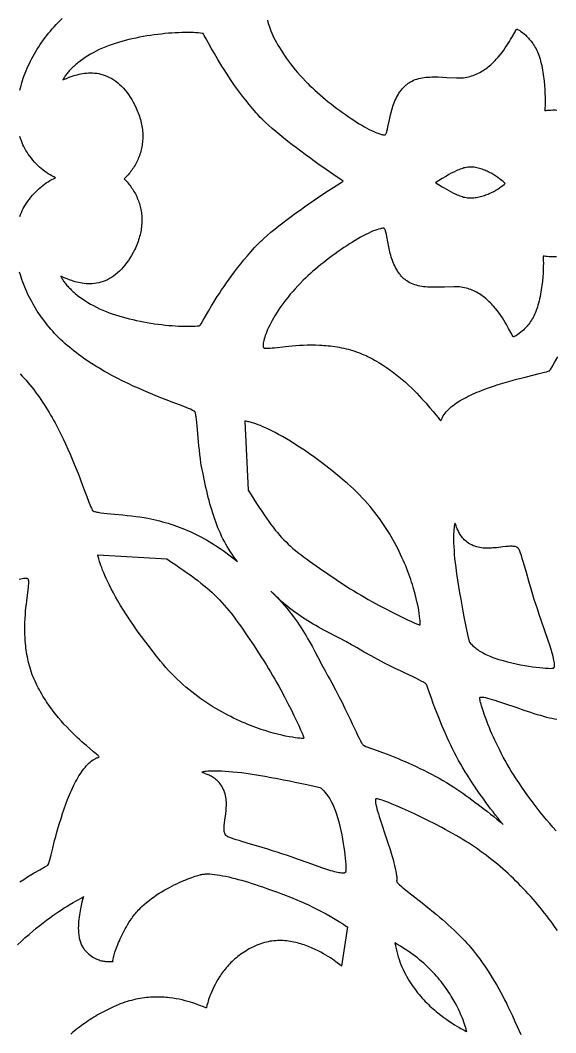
# Model space of a CAD drawing. Extents: x -332 to 348, y -263 to 352.
# Drawn here: x 19.9 to 59.8, y -19.5 to 56 of the extents above; entities that cross this region are included whole.
import ezdxf

# ---------------------------------------------------------------- set-up
doc = ezdxf.new("R2010")
doc.units = 0
doc.layers.add('LAYER_1', color=18, linetype='CONTINUOUS')

msp = doc.modelspace()

# ---------------------------------------------------------------- linework, layer by layer
at = {"layer": 'LAYER_1'}
for points in [[(19.886, 50.796), (19.932, 50.979), (19.981, 51.161), (20.034, 51.344), (20.092, 51.527), (20.153, 51.71), (20.218, 51.892), (20.288, 52.075), (20.361, 52.257), (20.438, 52.439), (20.519, 52.62), (20.604, 52.801), (20.692, 52.981), (20.784, 53.16), (20.88, 53.338), (20.98, 53.516), (21.083, 53.692), (21.189, 53.867), (21.3, 54.041), (21.413, 54.214), (21.531, 54.385), (21.651, 54.555), (21.776, 54.723), (21.903, 54.89), (22.034, 55.054), (22.168, 55.217), (22.305, 55.378), (22.446, 55.536), (22.59, 55.693), (22.737, 55.847), (22.887, 55.999), (23.04, 56.149)], [(38.338, 56.027), (38.366, 55.913), (38.4, 55.79), (38.441, 55.658), (38.489, 55.519), (38.544, 55.373), (38.606, 55.219), (38.675, 55.059), (38.751, 54.893), (38.834, 54.721), (38.924, 54.543), (39.022, 54.36), (39.126, 54.173), (39.238, 53.981), (39.358, 53.785), (39.485, 53.585), (39.619, 53.383), (39.762, 53.177), (39.911, 52.969), (40.069, 52.759), (40.234, 52.548), (40.407, 52.335), (40.588, 52.121), (40.776, 51.907), (40.973, 51.692), (41.178, 51.478), (41.344, 51.311), (41.517, 51.141), (41.697, 50.971), (41.883, 50.799), (42.075, 50.627), (42.271, 50.455), (42.472, 50.284), (42.676, 50.113), (42.883, 49.944), (43.092, 49.776), (43.303, 49.611), (43.516, 49.449), (43.729, 49.29), (43.942, 49.134), (44.154, 48.983), (44.365, 48.836), (44.574, 48.694), (44.78, 48.557), (44.983, 48.427), (45.183, 48.303), (45.378, 48.185), (45.568, 48.075), (45.753, 47.972), (45.932, 47.878), (46.103, 47.792), (46.268, 47.716), (46.424, 47.649), (46.572, 47.591), (46.71, 47.545), (46.838, 47.509), (46.899, 47.495), (46.957, 47.484), (47.012, 47.476), (47.064, 47.471), (47.079, 47.472), (47.094, 47.474), (47.108, 47.48), (47.121, 47.487), (47.134, 47.497), (47.147, 47.51), (47.171, 47.541), (47.194, 47.582), (47.215, 47.63), (47.235, 47.687), (47.255, 47.751), (47.292, 47.9), (47.33, 48.075), (47.411, 48.488), (47.459, 48.719), (47.514, 48.963), (47.579, 49.217), (47.615, 49.346), (47.654, 49.477), (47.697, 49.608), (47.743, 49.739), (47.793, 49.87), (47.846, 50.001), (47.904, 50.132), (47.966, 50.26), (48.033, 50.387), (48.105, 50.513), (48.149, 50.583), (48.193, 50.65), (48.237, 50.715), (48.283, 50.778), (48.329, 50.838), (48.377, 50.896), (48.425, 50.952), (48.474, 51.005), (48.523, 51.057), (48.574, 51.106), (48.625, 51.153), (48.677, 51.198), (48.73, 51.241), (48.784, 51.282), (48.838, 51.321), (48.893, 51.358), (49.006, 51.426), (49.122, 51.488), (49.241, 51.543), (49.363, 51.591), (49.488, 51.633), (49.616, 51.67), (49.747, 51.701), (49.882, 51.727), (50.019, 51.748), (50.159, 51.765), (50.302, 51.778), (50.448, 51.787), (50.597, 51.792), (50.749, 51.795), (50.904, 51.794), (51.061, 51.792), (51.385, 51.78), (51.72, 51.763), (52.424, 51.723), (52.559, 51.718), (52.691, 51.719), (52.822, 51.725), (52.95, 51.737), (53.076, 51.753), (53.2, 51.774), (53.322, 51.8), (53.441, 51.83), (53.559, 51.865), (53.674, 51.904), (53.788, 51.946), (53.899, 51.993), (54.008, 52.043), (54.115, 52.096), (54.22, 52.153), (54.323, 52.213), (54.424, 52.275), (54.523, 52.341), (54.62, 52.409), (54.714, 52.479), (54.807, 52.552), (54.898, 52.627), (54.986, 52.703), (55.073, 52.782), (55.157, 52.862), (55.239, 52.943), (55.32, 53.025), (55.398, 53.109), (55.549, 53.278), (55.692, 53.45), (55.827, 53.622), (55.954, 53.793), (56.073, 53.963), (56.184, 54.129), (56.287, 54.29), (56.383, 54.445), (56.47, 54.593), (56.55, 54.731), (56.795, 55.169), (56.837, 55.242), (56.872, 55.299), (56.899, 55.336), (56.91, 55.348), (56.919, 55.354), (56.929, 55.356), (56.945, 55.353), (56.967, 55.346), (56.993, 55.336), (57.06, 55.302), (57.144, 55.253), (57.241, 55.187), (57.351, 55.106), (57.47, 55.009), (57.596, 54.896), (57.661, 54.833), (57.727, 54.767), (57.793, 54.696), (57.859, 54.622), (57.926, 54.543), (57.992, 54.461), (58.057, 54.375), (58.121, 54.285), (58.184, 54.191), (58.246, 54.093), (58.305, 53.991), (58.363, 53.885), (58.418, 53.775), (58.47, 53.662), (58.519, 53.544), (58.564, 53.423), (58.615, 53.271), (58.662, 53.117), (58.706, 52.959), (58.747, 52.798), (58.784, 52.635), (58.818, 52.47), (58.85, 52.304), (58.878, 52.138), (58.904, 51.971), (58.927, 51.805), (58.947, 51.64), (58.965, 51.476), (58.994, 51.155), (59.016, 50.847), (59.03, 50.555), (59.037, 50.283), (59.04, 50.037), (59.037, 49.819), (59.032, 49.635), (59.024, 49.489), (59.014, 49.384), (59.009, 49.349), (59.004, 49.326), (59.003, 49.313), (59.01, 49.305), (59.025, 49.299), (59.046, 49.297), (59.111, 49.298), (59.202, 49.306), (59.319, 49.316), (59.46, 49.326), (59.623, 49.332), (59.713, 49.332), (59.808, 49.33), (59.909, 49.326)], [(19.886, 41.381), (19.944, 41.533), (20.006, 41.682), (20.074, 41.829), (20.146, 41.973), (20.223, 42.115), (20.306, 42.253), (20.393, 42.388), (20.485, 42.521), (20.601, 42.676), (20.72, 42.825), (20.84, 42.967), (20.962, 43.104), (21.087, 43.235), (21.213, 43.359), (21.341, 43.478), (21.47, 43.59), (21.601, 43.696), (21.734, 43.796), (21.867, 43.89), (22.002, 43.978), (22.138, 44.06), (22.275, 44.135), (22.412, 44.205), (22.551, 44.268), (22.414, 44.334), (22.278, 44.406), (22.143, 44.484), (22.009, 44.567), (21.876, 44.656), (21.744, 44.751), (21.614, 44.852), (21.486, 44.959), (21.358, 45.072), (21.233, 45.191), (21.11, 45.316), (20.988, 45.448), (20.869, 45.586), (20.751, 45.73), (20.637, 45.881), (20.524, 46.038), (20.435, 46.173), (20.35, 46.31), (20.271, 46.45), (20.197, 46.593), (20.128, 46.739), (20.064, 46.887), (20.005, 47.038), (19.951, 47.191), (19.901, 47.347)], [(59.894, 38.378), (59.789, 38.373), (59.689, 38.37), (59.594, 38.371), (59.504, 38.373), (59.34, 38.383), (59.2, 38.395), (59.083, 38.408), (58.992, 38.418), (58.927, 38.421), (58.906, 38.419), (58.891, 38.413), (58.884, 38.405), (58.884, 38.393), (58.888, 38.369), (58.893, 38.334), (58.9, 38.229), (58.905, 38.083), (58.907, 37.898), (58.904, 37.681), (58.896, 37.435), (58.883, 37.164), (58.863, 36.872), (58.835, 36.564), (58.798, 36.244), (58.777, 36.081), (58.753, 35.916), (58.726, 35.75), (58.697, 35.584), (58.665, 35.418), (58.63, 35.253), (58.592, 35.089), (58.551, 34.927), (58.507, 34.767), (58.46, 34.61), (58.409, 34.456), (58.355, 34.307), (58.307, 34.186), (58.255, 34.07), (58.201, 33.957), (58.144, 33.848), (58.084, 33.744), (58.022, 33.643), (57.959, 33.547), (57.894, 33.454), (57.827, 33.365), (57.76, 33.281), (57.692, 33.2), (57.624, 33.123), (57.556, 33.05), (57.488, 32.981), (57.421, 32.916), (57.355, 32.855), (57.227, 32.745), (57.105, 32.65), (56.994, 32.571), (56.895, 32.508), (56.81, 32.46), (56.743, 32.428), (56.716, 32.418), (56.694, 32.412), (56.678, 32.41), (56.668, 32.411), (56.659, 32.418), (56.648, 32.43), (56.622, 32.468), (56.588, 32.525), (56.548, 32.599), (56.313, 33.042), (56.236, 33.182), (56.151, 33.332), (56.059, 33.489), (55.96, 33.652), (55.852, 33.821), (55.737, 33.993), (55.614, 34.167), (55.483, 34.342), (55.344, 34.516), (55.197, 34.689), (55.12, 34.774), (55.042, 34.858), (54.961, 34.941), (54.878, 35.023), (54.794, 35.103), (54.707, 35.182), (54.618, 35.259), (54.527, 35.333), (54.434, 35.406), (54.338, 35.476), (54.241, 35.544), (54.142, 35.609), (54.04, 35.671), (53.936, 35.73), (53.83, 35.785), (53.722, 35.838), (53.612, 35.887), (53.5, 35.932), (53.385, 35.973), (53.268, 36.01), (53.149, 36.043), (53.028, 36.072), (52.905, 36.095), (52.779, 36.115), (52.651, 36.129), (52.521, 36.138), (52.388, 36.142), (52.254, 36.14), (51.549, 36.115), (51.214, 36.106), (50.89, 36.102), (50.732, 36.102), (50.577, 36.105), (50.425, 36.111), (50.277, 36.12), (50.131, 36.132), (49.988, 36.148), (49.848, 36.168), (49.712, 36.192), (49.578, 36.221), (49.448, 36.255), (49.32, 36.294), (49.196, 36.339), (49.075, 36.39), (48.958, 36.447), (48.843, 36.511), (48.732, 36.583), (48.678, 36.621), (48.624, 36.661), (48.571, 36.703), (48.519, 36.747), (48.468, 36.793), (48.418, 36.841), (48.369, 36.892), (48.32, 36.944), (48.273, 36.999), (48.226, 37.055), (48.18, 37.114), (48.135, 37.176), (48.09, 37.239), (48.047, 37.305), (48.004, 37.374), (47.963, 37.445), (47.893, 37.571), (47.829, 37.7), (47.77, 37.83), (47.715, 37.961), (47.664, 38.093), (47.617, 38.226), (47.574, 38.358), (47.534, 38.49), (47.498, 38.621), (47.465, 38.752), (47.406, 39.006), (47.356, 39.252), (47.313, 39.484), (47.24, 39.898), (47.207, 40.074), (47.172, 40.224), (47.154, 40.289), (47.135, 40.346), (47.115, 40.395), (47.093, 40.436), (47.07, 40.468), (47.057, 40.481), (47.044, 40.491), (47.031, 40.499), (47.017, 40.505), (47.002, 40.508), (46.987, 40.508), (46.935, 40.504), (46.88, 40.498), (46.822, 40.488), (46.761, 40.476), (46.632, 40.443), (46.492, 40.399), (46.344, 40.345), (46.186, 40.281), (46.02, 40.208), (45.847, 40.126), (45.666, 40.036), (45.479, 39.937), (45.287, 39.831), (45.089, 39.718), (44.887, 39.598), (44.681, 39.472), (44.471, 39.34), (44.259, 39.203), (44.045, 39.06), (43.83, 38.914), (43.614, 38.763), (43.397, 38.608), (43.181, 38.451), (42.967, 38.29), (42.754, 38.128), (42.543, 37.963), (42.335, 37.797), (42.131, 37.63), (41.931, 37.462), (41.735, 37.295), (41.546, 37.127), (41.362, 36.961), (41.185, 36.795), (41.015, 36.631), (40.806, 36.422), (40.604, 36.212), (40.411, 36.001), (40.226, 35.792), (40.048, 35.583), (39.878, 35.375), (39.716, 35.168), (39.562, 34.963), (39.416, 34.761), (39.277, 34.561), (39.145, 34.365), (39.022, 34.171), (38.905, 33.982), (38.797, 33.797), (38.695, 33.616), (38.601, 33.44), (38.514, 33.27), (38.435, 33.105), (38.362, 32.947), (38.297, 32.795), (38.239, 32.649), (38.188, 32.512), (38.144, 32.381), (38.107, 32.259), (38.077, 32.145), (38.053, 32.04), (38.037, 31.944), (38.027, 31.858), (38.024, 31.782), (38.028, 31.716), (38.032, 31.687), (38.038, 31.661), (38.046, 31.637), (38.055, 31.616), (38.067, 31.601), (38.085, 31.587), (38.108, 31.576), (38.136, 31.567), (38.171, 31.561), (38.21, 31.556), (38.304, 31.553), (38.418, 31.556), (38.55, 31.564), (38.701, 31.578), (38.869, 31.596), (39.697, 31.69), (39.938, 31.715), (40.192, 31.738), (40.457, 31.76), (40.732, 31.778), (41.017, 31.792), (41.31, 31.801), (41.611, 31.805), (41.92, 31.802), (42.234, 31.792), (42.393, 31.783), (42.554, 31.773), (42.715, 31.76), (42.878, 31.745), (43.042, 31.727), (43.206, 31.706), (43.371, 31.683), (43.536, 31.657), (43.702, 31.628), (43.869, 31.595), (44.035, 31.56), (44.202, 31.521), (44.369, 31.479), (44.536, 31.433), (44.702, 31.384), (44.868, 31.331), (45.034, 31.274), (45.2, 31.213), (45.364, 31.148), (45.528, 31.078), (45.692, 31.005), (45.854, 30.926), (46.015, 30.845), (46.173, 30.761), (46.329, 30.676), (46.483, 30.588), (46.635, 30.498), (46.784, 30.407), (46.931, 30.314), (47.076, 30.22), (47.218, 30.125), (47.358, 30.028), (47.496, 29.93), (47.631, 29.831), (47.764, 29.731), (47.895, 29.63), (48.149, 29.427), (48.394, 29.222), (48.629, 29.017), (48.855, 28.811), (49.071, 28.607), (49.278, 28.405), (49.474, 28.205), (49.661, 28.01), (49.838, 27.819), (50.005, 27.635), (50.163, 27.456), (50.31, 27.286), (50.447, 27.124), (50.691, 26.829), (50.895, 26.58), (51.057, 26.384), (51.123, 26.308), (51.178, 26.247), (51.223, 26.204), (51.242, 26.189), (51.257, 26.179), (51.271, 26.173), (51.281, 26.173), (51.289, 26.177), (51.294, 26.186), (51.314, 26.241), (51.335, 26.296), (51.359, 26.351), (51.385, 26.405), (51.414, 26.458), (51.444, 26.511), (51.511, 26.616), (51.586, 26.719), (51.669, 26.82), (51.759, 26.919), (51.856, 27.017), (51.96, 27.113), (52.07, 27.207), (52.187, 27.299), (52.309, 27.389), (52.437, 27.478), (52.571, 27.565), (52.709, 27.651), (52.852, 27.734), (53, 27.816), (53.151, 27.896), (53.307, 27.975), (53.466, 28.052), (53.628, 28.127), (53.793, 28.2), (53.961, 28.272), (54.13, 28.342), (54.302, 28.411), (54.476, 28.478), (54.827, 28.607), (55.182, 28.729), (55.537, 28.845), (55.891, 28.955), (56.24, 29.059), (56.584, 29.156), (56.918, 29.247), (57.242, 29.332), (57.552, 29.412), (58.122, 29.552), (58.608, 29.67), (58.993, 29.764), (59.141, 29.803), (59.256, 29.837), (59.337, 29.865), (59.363, 29.877), (59.38, 29.888), (59.399, 29.914), (59.435, 29.972), (59.554, 30.178), (59.736, 30.494), (59.982, 30.908)], [(19.921, 29.642), (20.07, 29.487), (20.216, 29.329), (20.359, 29.169), (20.5, 29.005), (20.644, 28.831), (20.785, 28.655), (20.924, 28.475), (21.061, 28.294), (21.195, 28.11), (21.326, 27.924), (21.456, 27.736), (21.583, 27.547), (21.707, 27.356), (21.829, 27.163), (21.949, 26.969), (22.067, 26.775), (22.182, 26.579), (22.295, 26.383), (22.406, 26.186), (22.514, 25.988), (22.724, 25.593), (22.925, 25.199), (23.117, 24.806), (23.301, 24.417), (23.476, 24.032), (23.643, 23.653), (23.802, 23.282), (23.952, 22.92), (24.095, 22.567), (24.229, 22.226), (24.356, 21.898), (24.475, 21.584), (24.691, 21.005), (24.877, 20.499), (25.035, 20.077), (25.104, 19.901), (25.166, 19.75), (25.222, 19.625), (25.271, 19.529), (25.293, 19.491), (25.314, 19.461), (25.333, 19.439), (25.351, 19.425), (25.387, 19.406), (25.435, 19.388), (25.493, 19.37), (25.561, 19.354), (25.638, 19.338), (25.724, 19.322), (25.92, 19.293), (26.146, 19.265), (26.396, 19.238), (26.959, 19.183), (27.575, 19.125), (27.894, 19.092), (28.214, 19.057), (28.532, 19.018), (28.845, 18.975), (29.147, 18.928), (29.293, 18.902), (29.435, 18.875), (29.657, 18.829), (29.876, 18.781), (30.093, 18.73), (30.308, 18.677), (30.521, 18.621), (30.733, 18.563), (30.942, 18.501), (31.151, 18.436), (31.357, 18.368), (31.563, 18.297), (31.768, 18.222), (31.972, 18.144), (32.175, 18.062), (32.378, 17.977), (32.581, 17.887), (32.783, 17.793), (32.985, 17.696), (33.187, 17.594), (33.39, 17.487), (33.593, 17.377), (33.796, 17.261), (34, 17.141), (34.205, 17.016), (34.412, 16.886), (34.619, 16.751), (34.828, 16.611), (35.038, 16.466), (35.25, 16.315), (35.463, 16.158), (35.679, 15.996), (35.897, 15.828), (36.117, 15.655), (35.977, 15.833), (35.843, 16.013), (35.713, 16.196), (35.589, 16.382), (35.469, 16.57), (35.353, 16.761), (35.242, 16.955), (35.135, 17.151), (35.032, 17.35), (34.933, 17.552), (34.838, 17.757), (34.747, 17.964), (34.659, 18.174), (34.574, 18.387), (34.492, 18.603), (34.414, 18.822), (34.338, 19.044), (34.265, 19.268), (34.195, 19.496), (34.127, 19.726), (34.061, 19.959), (33.997, 20.196), (33.935, 20.435), (33.875, 20.677), (33.817, 20.923), (33.76, 21.171), (33.651, 21.677), (33.545, 22.196), (33.443, 22.727), (33.417, 22.869), (33.393, 23.016), (33.349, 23.318), (33.309, 23.631), (33.274, 23.95), (33.242, 24.27), (33.213, 24.589), (33.161, 25.206), (33.113, 25.769), (33.088, 26.02), (33.063, 26.246), (33.035, 26.443), (33.021, 26.529), (33.006, 26.606), (32.99, 26.674), (32.973, 26.732), (32.956, 26.78), (32.937, 26.817), (32.923, 26.835), (32.901, 26.854), (32.871, 26.875), (32.834, 26.898), (32.738, 26.948), (32.614, 27.005), (32.464, 27.069), (32.289, 27.139), (31.868, 27.302), (31.364, 27.494), (30.787, 27.716), (30.474, 27.839), (30.148, 27.969), (29.808, 28.107), (29.458, 28.253), (29.097, 28.408), (28.727, 28.57), (28.35, 28.741), (27.968, 28.921), (27.58, 29.109), (27.19, 29.305), (26.798, 29.511), (26.405, 29.725), (26.209, 29.836), (26.013, 29.949), (25.818, 30.064), (25.623, 30.181), (25.43, 30.301), (25.238, 30.423), (25.046, 30.547), (24.857, 30.674), (24.669, 30.803), (24.482, 30.934), (24.298, 31.068), (24.115, 31.204), (23.935, 31.342), (23.758, 31.483), (23.583, 31.627), (23.411, 31.773), (23.248, 31.915), (23.089, 32.06), (22.933, 32.208), (22.78, 32.358), (22.63, 32.511), (22.483, 32.666), (22.34, 32.824), (22.199, 32.983), (22.062, 33.145), (21.928, 33.309), (21.798, 33.474), (21.67, 33.642), (21.547, 33.811), (21.426, 33.982), (21.309, 34.154), (21.196, 34.328), (21.086, 34.503), (20.979, 34.68), (20.876, 34.857), (20.777, 35.036), (20.681, 35.215), (20.589, 35.396), (20.501, 35.577), (20.416, 35.759), (20.336, 35.942), (20.259, 36.125), (20.186, 36.308), (20.116, 36.492), (20.051, 36.676), (19.99, 36.86), (19.932, 37.044), (19.879, 37.228)], [(19.881, -8.243), (20.179, -8.052), (20.46, -7.877), (20.722, -7.718), (20.964, -7.574), (21.38, -7.333), (21.698, -7.154), (21.906, -7.037), (21.964, -7.002), (21.991, -6.983), (22.002, -6.966), (22.014, -6.94), (22.043, -6.86), (22.078, -6.745), (22.118, -6.598), (22.217, -6.214), (22.34, -5.728), (22.487, -5.16), (22.569, -4.851), (22.658, -4.529), (22.753, -4.195), (22.854, -3.853), (22.962, -3.504), (23.075, -3.152), (23.195, -2.798), (23.322, -2.445), (23.454, -2.095), (23.523, -1.922), (23.594, -1.751), (23.666, -1.582), (23.739, -1.415), (23.815, -1.25), (23.892, -1.089), (23.97, -0.931), (24.05, -0.777), (24.132, -0.626), (24.216, -0.479), (24.301, -0.337), (24.388, -0.2), (24.476, -0.067), (24.566, 0.06), (24.658, 0.182), (24.752, 0.297), (24.847, 0.407), (24.944, 0.509), (25.043, 0.605), (25.143, 0.694), (25.245, 0.776), (25.349, 0.85), (25.454, 0.916), (25.508, 0.945), (25.561, 0.973), (25.616, 0.999), (25.67, 1.022), (25.725, 1.043), (25.781, 1.062), (25.79, 1.067), (25.794, 1.075), (25.794, 1.085), (25.788, 1.099), (25.778, 1.114), (25.763, 1.133), (25.721, 1.178), (25.661, 1.234), (25.586, 1.301), (25.391, 1.465), (25.144, 1.672), (24.852, 1.919), (24.692, 2.058), (24.523, 2.207), (24.346, 2.367), (24.163, 2.536), (23.975, 2.715), (23.781, 2.904), (23.584, 3.103), (23.384, 3.311), (23.182, 3.53), (22.979, 3.758), (22.776, 3.995), (22.574, 4.242), (22.374, 4.498), (22.275, 4.63), (22.176, 4.764), (22.079, 4.901), (21.982, 5.04), (21.887, 5.181), (21.793, 5.324), (21.7, 5.47), (21.609, 5.618), (21.52, 5.768), (21.432, 5.92), (21.346, 6.075), (21.262, 6.232), (21.18, 6.392), (21.1, 6.553), (21.024, 6.716), (20.952, 6.881), (20.885, 7.045), (20.821, 7.211), (20.762, 7.377), (20.707, 7.543), (20.655, 7.71), (20.608, 7.877), (20.564, 8.044), (20.524, 8.212), (20.487, 8.379), (20.453, 8.546), (20.423, 8.712), (20.395, 8.879), (20.371, 9.045), (20.35, 9.21), (20.331, 9.374), (20.315, 9.538), (20.301, 9.701), (20.29, 9.862), (20.281, 10.023), (20.275, 10.182), (20.268, 10.497), (20.268, 10.805), (20.275, 11.106), (20.288, 11.4), (20.305, 11.684), (20.326, 11.959), (20.351, 12.224), (20.377, 12.477), (20.404, 12.718), (20.507, 13.545), (20.527, 13.713), (20.542, 13.863), (20.553, 13.996), (20.557, 14.11), (20.554, 14.204), (20.55, 14.243), (20.544, 14.277), (20.535, 14.306), (20.524, 14.329), (20.511, 14.347), (20.496, 14.359), (20.475, 14.369), (20.452, 14.377), (20.425, 14.383), (20.397, 14.388), (20.331, 14.392), (20.254, 14.39), (20.168, 14.381), (20.072, 14.366), (19.967, 14.344), (19.853, 14.315)], [(59.865, -4.425), (59.624, -4.16), (59.385, -3.889), (59.149, -3.613), (58.914, -3.332), (58.681, -3.045), (58.45, -2.752), (58.219, -2.453), (57.99, -2.146), (57.76, -1.832), (57.532, -1.51), (57.302, -1.18), (57.073, -0.842), (56.843, -0.494), (56.678, -0.238), (56.518, 0.02), (56.362, 0.28), (56.211, 0.539), (56.065, 0.799), (55.924, 1.058), (55.788, 1.315), (55.657, 1.571), (55.532, 1.824), (55.411, 2.074), (55.295, 2.32), (55.185, 2.561), (55.08, 2.798), (54.981, 3.028), (54.887, 3.253), (54.799, 3.47), (54.716, 3.68), (54.639, 3.882), (54.567, 4.076), (54.501, 4.259), (54.442, 4.433), (54.388, 4.596), (54.339, 4.748), (54.297, 4.889), (54.261, 5.016), (54.232, 5.131), (54.208, 5.232), (54.19, 5.319), (54.179, 5.391), (54.175, 5.447), (54.176, 5.487), (54.179, 5.501), (54.184, 5.51), (54.199, 5.523), (54.22, 5.533), (54.248, 5.539), (54.281, 5.542), (54.321, 5.542), (54.366, 5.539), (54.417, 5.533), (54.473, 5.524), (54.601, 5.499), (54.748, 5.463), (54.912, 5.418), (55.093, 5.366), (55.287, 5.305), (55.495, 5.239), (55.944, 5.09), (56.932, 4.752), (57.446, 4.577), (57.958, 4.408), (58.208, 4.328), (58.454, 4.251), (58.693, 4.18), (58.924, 4.114), (59.145, 4.054), (59.355, 4.002), (59.551, 3.958), (59.734, 3.924), (59.901, 3.899)], [(59.953, -11.861), (59.799, -11.642), (59.642, -11.424), (59.484, -11.208), (59.323, -10.993), (59.161, -10.78), (58.996, -10.569), (58.83, -10.359), (58.661, -10.152), (58.491, -9.946), (58.318, -9.742), (58.143, -9.54), (57.966, -9.339), (57.787, -9.141), (57.607, -8.945), (57.424, -8.751), (57.239, -8.558), (57.051, -8.368), (56.862, -8.18), (56.671, -7.994), (56.478, -7.811), (56.282, -7.629), (56.085, -7.45), (55.885, -7.273), (55.683, -7.098), (55.479, -6.926), (55.273, -6.756), (55.065, -6.589), (54.855, -6.424), (54.642, -6.261), (54.428, -6.101), (54.211, -5.943), (53.992, -5.788), (53.771, -5.636), (53.548, -5.486), (53.322, -5.339), (53.095, -5.195), (52.865, -5.053), (52.633, -4.914), (52.399, -4.778), (52.133, -4.628), (51.868, -4.48), (51.602, -4.334), (51.337, -4.192), (50.811, -3.916), (50.295, -3.653), (49.792, -3.406), (49.308, -3.174), (48.846, -2.96), (48.411, -2.765), (48.007, -2.59), (47.639, -2.437), (47.311, -2.307), (47.027, -2.202), (46.903, -2.159), (46.792, -2.123), (46.694, -2.093), (46.61, -2.071), (46.541, -2.056), (46.486, -2.048), (46.447, -2.047), (46.433, -2.05), (46.424, -2.055), (46.41, -2.069), (46.4, -2.091), (46.394, -2.118), (46.39, -2.152), (46.39, -2.191), (46.393, -2.236), (46.398, -2.287), (46.406, -2.344), (46.431, -2.471), (46.465, -2.619), (46.507, -2.783), (46.558, -2.964), (46.616, -3.16), (46.681, -3.369), (46.825, -3.819), (47.152, -4.81), (47.321, -5.326), (47.484, -5.839), (47.562, -6.091), (47.636, -6.338), (47.705, -6.578), (47.768, -6.809), (47.826, -7.031), (47.875, -7.241), (47.917, -7.438), (47.95, -7.621), (47.972, -7.788), (47.98, -7.865), (47.985, -7.937), (47.986, -8.005), (47.985, -8.068), (47.981, -8.125), (47.973, -8.177), (47.973, -8.193), (47.978, -8.212), (47.988, -8.233), (48.002, -8.257), (48.021, -8.284), (48.045, -8.313), (48.106, -8.378), (48.183, -8.453), (48.276, -8.538), (48.384, -8.631), (48.506, -8.733), (48.788, -8.961), (49.115, -9.22), (49.873, -9.816), (50.291, -10.147), (50.724, -10.498), (50.943, -10.679), (51.164, -10.864), (51.385, -11.052), (51.606, -11.243), (51.825, -11.437), (52.041, -11.633), (52.253, -11.831), (52.462, -12.03), (52.664, -12.23), (52.861, -12.431), (53.05, -12.633), (53.232, -12.835), (53.352, -12.973), (53.47, -13.113), (53.701, -13.394), (53.924, -13.677), (54.139, -13.963), (54.346, -14.249), (54.546, -14.536), (54.738, -14.823), (54.923, -15.109), (55.101, -15.393), (55.272, -15.675), (55.435, -15.955), (55.592, -16.23), (55.741, -16.502), (55.884, -16.769), (56.02, -17.03), (56.15, -17.285), (56.273, -17.533), (56.389, -17.774), (56.604, -18.23), (56.793, -18.648), (56.959, -19.023), (57.222, -19.622)], [(19.725, -12.929), (20.014, -12.66), (20.299, -12.402), (20.579, -12.156), (20.853, -11.923), (21.122, -11.7), (21.384, -11.489), (21.639, -11.29), (21.887, -11.101), (22.128, -10.923), (22.36, -10.756), (22.584, -10.599), (22.799, -10.452), (23.004, -10.316), (23.2, -10.189), (23.385, -10.072), (23.559, -9.964), (23.874, -9.777), (24.14, -9.624), (24.512, -9.42), (24.611, -9.365), (24.638, -9.348), (24.648, -9.339), (24.615, -9.442), (24.574, -9.58), (24.523, -9.767), (24.466, -9.995), (24.408, -10.259), (24.38, -10.401), (24.353, -10.55), (24.328, -10.704), (24.306, -10.863), (24.287, -11.026), (24.271, -11.191), (24.259, -11.359), (24.253, -11.527), (24.251, -11.696), (24.255, -11.864), (24.266, -12.031), (24.284, -12.196), (24.296, -12.278), (24.309, -12.358), (24.325, -12.438), (24.343, -12.516), (24.362, -12.593), (24.385, -12.669), (24.409, -12.744), (24.436, -12.817), (24.465, -12.888), (24.497, -12.958), (24.531, -13.026), (24.568, -13.092), (24.608, -13.156), (24.65, -13.217), (24.696, -13.277), (24.744, -13.334), (24.844, -13.442), (24.943, -13.539), (25.043, -13.628), (25.142, -13.709), (25.24, -13.781), (25.338, -13.846), (25.434, -13.903), (25.529, -13.954), (25.622, -13.998), (25.714, -14.036), (25.803, -14.068), (25.891, -14.096), (25.976, -14.118), (26.058, -14.137), (26.137, -14.151), (26.213, -14.162), (26.286, -14.17), (26.355, -14.175), (26.482, -14.18), (26.591, -14.179), (26.682, -14.176), (26.752, -14.174), (26.8, -14.177), (26.814, -14.181), (26.823, -14.187), (26.825, -14.197), (26.82, -14.21), (26.814, -14.217), (26.812, -14.217), (26.81, -14.215), (26.809, -14.202), (26.81, -14.18), (26.821, -14.107), (26.843, -13.999), (26.877, -13.86), (26.923, -13.69), (26.983, -13.494), (27.058, -13.273), (27.146, -13.031), (27.196, -12.903), (27.25, -12.771), (27.308, -12.634), (27.37, -12.494), (27.436, -12.35), (27.507, -12.203), (27.582, -12.054), (27.661, -11.903), (27.744, -11.749), (27.833, -11.594), (27.926, -11.437), (28.023, -11.279), (28.126, -11.121), (28.233, -10.962), (28.3, -10.867), (28.37, -10.774), (28.442, -10.682), (28.515, -10.591), (28.591, -10.503), (28.668, -10.415), (28.747, -10.329), (28.828, -10.245), (28.91, -10.162), (28.994, -10.08), (29.165, -9.922), (29.341, -9.769), (29.522, -9.623), (29.706, -9.482), (29.893, -9.346), (30.081, -9.217), (30.272, -9.093), (30.463, -8.974), (30.654, -8.861), (30.845, -8.754), (31.034, -8.651), (31.221, -8.555), (31.406, -8.463), (31.587, -8.377), (31.765, -8.296), (31.937, -8.22), (32.104, -8.149), (32.265, -8.083), (32.42, -8.023), (32.705, -7.916), (32.956, -7.828), (33.166, -7.76), (33.329, -7.71), (33.387, -7.695), (33.447, -7.682), (33.511, -7.671), (33.578, -7.662), (33.648, -7.656), (33.721, -7.651), (33.797, -7.648), (33.875, -7.648), (34.041, -7.652), (34.217, -7.664), (34.402, -7.683), (34.598, -7.708), (34.801, -7.74), (35.013, -7.779), (35.233, -7.823), (35.459, -7.873), (35.692, -7.928), (35.93, -7.989), (36.174, -8.054), (36.422, -8.123), (36.675, -8.196), (36.931, -8.274), (37.189, -8.354), (37.45, -8.438), (37.713, -8.525), (37.976, -8.615), (38.505, -8.801), (39.031, -8.993), (39.549, -9.19), (40.056, -9.389), (40.546, -9.588), (40.756, -9.675), (40.961, -9.764), (41.162, -9.852), (41.357, -9.941), (41.733, -10.119), (42.088, -10.295), (42.421, -10.468), (42.731, -10.635), (43.016, -10.795), (43.276, -10.946), (43.51, -11.086), (43.716, -11.213), (43.893, -11.326), (44.04, -11.422), (44.242, -11.558), (44.311, -11.607), (43.868, -14.529), (43.725, -14.411), (43.554, -14.279), (43.446, -14.198), (43.323, -14.11), (43.187, -14.015), (43.038, -13.915), (42.876, -13.812), (42.702, -13.705), (42.518, -13.597), (42.322, -13.488), (42.117, -13.381), (41.902, -13.276), (41.679, -13.174), (41.447, -13.077), (41.328, -13.031), (41.208, -12.986), (41.086, -12.943), (40.962, -12.902), (40.837, -12.863), (40.71, -12.826), (40.582, -12.792), (40.452, -12.761), (40.321, -12.732), (40.19, -12.706), (40.056, -12.683), (39.922, -12.663), (39.787, -12.647), (39.652, -12.634), (39.515, -12.624), (39.378, -12.619), (39.24, -12.618), (39.101, -12.62), (38.962, -12.627), (38.823, -12.639), (38.683, -12.655), (38.543, -12.675), (38.403, -12.701), (38.263, -12.732), (38.122, -12.768), (37.982, -12.809), (37.842, -12.856), (37.703, -12.908), (37.552, -12.97), (37.405, -13.035), (37.262, -13.103), (37.122, -13.173), (36.987, -13.245), (36.854, -13.32), (36.726, -13.398), (36.601, -13.477), (36.48, -13.558), (36.362, -13.641), (36.247, -13.726), (36.136, -13.813), (36.028, -13.901), (35.923, -13.991), (35.822, -14.082), (35.723, -14.174), (35.628, -14.267), (35.536, -14.361), (35.447, -14.455), (35.361, -14.551), (35.278, -14.647), (35.197, -14.743), (35.12, -14.84), (35.045, -14.937), (34.973, -15.034), (34.904, -15.131), (34.837, -15.228), (34.773, -15.325), (34.653, -15.517), (34.542, -15.707), (34.441, -15.893), (34.349, -16.075), (34.265, -16.252), (34.19, -16.422), (34.122, -16.585), (34.063, -16.74), (34.01, -16.885), (33.964, -17.021), (33.924, -17.146), (33.891, -17.258), (33.84, -17.444), (33.794, -17.629), (33.79, -17.633), (33.782, -17.634), (33.752, -17.629), (33.706, -17.614), (33.643, -17.59), (33.236, -17.431), (33.098, -17.379), (32.946, -17.325), (32.781, -17.269), (32.604, -17.213), (32.413, -17.157), (32.211, -17.102), (31.997, -17.05), (31.773, -17.001), (31.538, -16.956), (31.292, -16.917), (31.037, -16.884), (30.906, -16.87), (30.773, -16.859), (30.637, -16.849), (30.5, -16.841), (30.36, -16.836), (30.218, -16.833), (30.074, -16.833), (29.929, -16.836), (29.781, -16.841), (29.632, -16.849), (29.481, -16.861), (29.328, -16.875), (29.173, -16.893), (29.017, -16.915), (28.86, -16.939), (28.701, -16.968), (28.54, -17), (28.378, -17.037), (28.215, -17.077), (28.051, -17.122), (27.885, -17.171), (27.719, -17.224), (27.551, -17.282), (27.382, -17.345), (27.212, -17.412), (27.041, -17.485), (26.885, -17.554), (26.731, -17.625), (26.578, -17.698), (26.426, -17.773), (26.276, -17.849), (26.127, -17.927), (25.98, -18.006), (25.834, -18.087), (25.69, -18.17), (25.547, -18.254), (25.405, -18.34), (25.265, -18.427), (25.127, -18.516), (24.99, -18.607), (24.855, -18.699), (24.721, -18.792), (24.588, -18.887), (24.457, -18.983), (24.328, -19.081), (24.2, -19.18), (24.073, -19.281), (23.948, -19.383), (23.825, -19.486), (23.703, -19.591)]]:
    msp.add_lwpolyline(points, dxfattribs=at)
for points in [[(22.943, 36.94), (22.949, 36.926), (22.976, 36.871), (23.006, 36.814), (23.039, 36.755), (23.075, 36.695), (23.114, 36.634), (23.155, 36.572), (23.2, 36.508), (23.247, 36.444), (23.297, 36.379), (23.35, 36.314), (23.405, 36.247), (23.464, 36.181), (23.525, 36.113), (23.589, 36.046), (23.656, 35.978), (23.725, 35.91), (23.797, 35.842), (23.871, 35.774), (23.948, 35.706), (24.024, 35.641), (24.194, 35.503), (24.369, 35.37), (24.554, 35.237), (24.748, 35.108), (24.951, 34.98), (25.161, 34.856), (25.38, 34.735), (25.606, 34.619), (25.839, 34.506), (26.082, 34.397), (26.202, 34.346), (26.324, 34.296), (26.551, 34.208), (26.783, 34.124), (27.024, 34.044), (27.271, 33.966), (27.524, 33.892), (27.782, 33.821), (28.044, 33.754), (28.31, 33.69), (28.579, 33.63), (28.849, 33.574), (29.121, 33.522), (29.393, 33.473), (29.664, 33.428), (29.934, 33.387), (30.202, 33.35), (30.467, 33.317), (30.728, 33.288), (30.985, 33.263), (31.236, 33.242), (31.481, 33.224), (31.719, 33.211), (31.95, 33.202), (32.171, 33.196), (32.383, 33.194), (32.584, 33.196), (32.773, 33.202), (32.949, 33.211), (33.11, 33.224), (33.255, 33.239), (33.313, 33.247), (33.338, 33.286), (33.4, 33.388), (33.554, 33.647), (33.735, 33.959), (33.946, 34.321), (34.188, 34.727), (34.46, 35.17), (34.61, 35.408), (34.767, 35.653), (34.933, 35.905), (35.108, 36.165), (35.292, 36.432), (35.485, 36.705), (35.687, 36.984), (35.899, 37.269), (36.121, 37.558), (36.353, 37.853), (36.596, 38.151), (36.849, 38.453), (37.112, 38.759), (37.388, 39.068), (37.49, 39.178), (37.598, 39.29), (37.71, 39.402), (37.826, 39.515), (37.946, 39.629), (38.072, 39.745), (38.329, 39.973), (38.602, 40.206), (38.887, 40.441), (39.184, 40.678), (39.49, 40.916), (39.804, 41.154), (40.124, 41.392), (40.448, 41.629), (40.775, 41.864), (41.104, 42.097), (41.432, 42.326), (41.758, 42.55), (42.081, 42.769), (42.704, 43.187), (43.292, 43.574), (43.829, 43.921), (43.989, 44.023), (43.831, 44.128), (43.302, 44.487), (42.723, 44.887), (42.108, 45.318), (41.791, 45.544), (41.47, 45.776), (41.147, 46.012), (40.823, 46.251), (40.501, 46.493), (40.182, 46.737), (39.867, 46.983), (39.559, 47.228), (39.258, 47.472), (38.967, 47.716), (38.687, 47.957), (38.419, 48.196), (38.167, 48.429), (38.044, 48.548), (37.926, 48.664), (37.813, 48.779), (37.703, 48.894), (37.598, 49.008), (37.498, 49.121), (37.229, 49.436), (36.973, 49.747), (36.726, 50.055), (36.49, 50.358), (36.265, 50.658), (36.049, 50.952), (35.843, 51.241), (35.647, 51.525), (35.46, 51.802), (35.282, 52.073), (35.113, 52.336), (34.953, 52.592), (34.801, 52.84), (34.656, 53.082), (34.394, 53.531), (34.161, 53.942), (33.958, 54.308), (33.783, 54.624), (33.635, 54.886), (33.575, 54.989), (33.551, 55.029), (33.493, 55.038), (33.349, 55.057), (33.188, 55.073), (33.012, 55.086), (32.823, 55.096), (32.622, 55.103), (32.411, 55.105), (32.189, 55.105), (31.959, 55.1), (31.72, 55.092), (31.475, 55.08), (31.223, 55.064), (30.966, 55.045), (30.704, 55.021), (30.438, 54.994), (30.17, 54.963), (29.899, 54.928), (29.627, 54.889), (29.354, 54.847), (29.081, 54.8), (28.81, 54.75), (28.54, 54.696), (28.273, 54.638), (28.009, 54.577), (27.749, 54.512), (27.495, 54.443), (27.246, 54.371), (27.004, 54.295), (26.77, 54.217), (26.541, 54.134), (26.418, 54.087), (26.297, 54.038), (26.052, 53.934), (25.816, 53.827), (25.587, 53.715), (25.366, 53.599), (25.153, 53.48), (24.948, 53.357), (24.751, 53.231), (24.564, 53.103), (24.385, 52.973), (24.213, 52.839), (24.135, 52.775), (24.056, 52.709), (23.98, 52.643), (23.907, 52.576), (23.836, 52.51), (23.768, 52.444), (23.703, 52.378), (23.64, 52.312), (23.58, 52.246), (23.523, 52.181), (23.469, 52.117), (23.417, 52.053), (23.369, 51.99), (23.323, 51.928), (23.28, 51.866), (23.24, 51.806), (23.203, 51.747), (23.169, 51.689), (23.137, 51.633), (23.109, 51.578), (23.103, 51.565), (23.158, 51.59), (23.36, 51.678), (23.575, 51.765), (23.798, 51.847), (23.923, 51.888), (24.046, 51.926), (24.172, 51.961), (24.303, 51.993), (24.436, 52.022), (24.573, 52.047), (24.714, 52.068), (24.858, 52.084), (25.005, 52.094), (25.155, 52.097), (25.308, 52.094), (25.464, 52.084), (25.621, 52.065), (25.781, 52.038), (25.941, 52.002), (26.102, 51.957), (26.262, 51.901), (26.422, 51.836), (26.58, 51.761), (26.737, 51.676), (26.89, 51.581), (27.041, 51.475), (27.188, 51.361), (27.331, 51.236), (27.471, 51.102), (27.607, 50.959), (27.739, 50.807), (27.867, 50.645), (27.992, 50.474), (28.112, 50.293), (28.23, 50.103), (28.344, 49.903), (28.455, 49.693), (28.562, 49.474), (28.619, 49.35), (28.671, 49.227), (28.72, 49.104), (28.766, 48.981), (28.809, 48.858), (28.847, 48.735), (28.883, 48.612), (28.915, 48.489), (28.944, 48.366), (28.97, 48.243), (28.992, 48.121), (29.01, 47.999), (29.026, 47.878), (29.038, 47.756), (29.047, 47.636), (29.052, 47.515), (29.055, 47.396), (29.054, 47.277), (29.05, 47.158), (29.042, 47.041), (29.032, 46.924), (29.018, 46.809), (29.002, 46.694), (28.982, 46.58), (28.96, 46.467), (28.934, 46.355), (28.906, 46.245), (28.875, 46.136), (28.841, 46.028), (28.804, 45.921), (28.765, 45.816), (28.723, 45.712), (28.679, 45.609), (28.632, 45.508), (28.582, 45.409), (28.53, 45.311), (28.476, 45.214), (28.42, 45.12), (28.361, 45.026), (28.3, 44.935), (28.237, 44.845), (28.172, 44.757), (28.105, 44.671), (28.036, 44.586), (27.965, 44.503), (27.892, 44.422), (27.817, 44.343), (27.736, 44.262), (27.663, 44.193), (27.734, 44.124), (27.813, 44.041), (27.886, 43.961), (27.957, 43.879), (28.026, 43.795), (28.094, 43.71), (28.159, 43.622), (28.222, 43.533), (28.284, 43.442), (28.343, 43.35), (28.399, 43.256), (28.454, 43.16), (28.506, 43.063), (28.556, 42.965), (28.603, 42.864), (28.648, 42.763), (28.691, 42.659), (28.73, 42.555), (28.767, 42.449), (28.802, 42.342), (28.833, 42.234), (28.862, 42.124), (28.888, 42.013), (28.911, 41.901), (28.931, 41.788), (28.948, 41.674), (28.962, 41.559), (28.973, 41.444), (28.981, 41.327), (28.986, 41.21), (28.987, 41.092), (28.985, 40.973), (28.98, 40.854), (28.972, 40.734), (28.961, 40.613), (28.946, 40.493), (28.928, 40.372), (28.906, 40.25), (28.881, 40.129), (28.853, 40.007), (28.822, 39.885), (28.787, 39.763), (28.748, 39.641), (28.707, 39.519), (28.661, 39.397), (28.613, 39.276), (28.561, 39.154), (28.506, 39.032), (28.446, 38.91), (28.335, 38.693), (28.219, 38.485), (28.101, 38.288), (27.979, 38.101), (27.854, 37.923), (27.726, 37.754), (27.594, 37.596), (27.459, 37.446), (27.32, 37.306), (27.177, 37.175), (27.031, 37.054), (26.882, 36.943), (26.729, 36.841), (26.573, 36.749), (26.415, 36.668), (26.255, 36.596), (26.094, 36.534), (25.933, 36.483), (25.771, 36.441), (25.61, 36.408), (25.45, 36.385), (25.292, 36.37), (25.136, 36.363), (24.983, 36.363), (24.833, 36.37), (24.686, 36.383), (24.543, 36.402), (24.403, 36.425), (24.266, 36.453), (24.133, 36.485), (24.004, 36.52), (23.878, 36.558), (23.756, 36.599), (23.633, 36.643), (23.411, 36.729), (23.198, 36.821), (22.998, 36.913)], [(50.875, 43.905), (50.976, 43.847), (51.093, 43.776), (51.366, 43.607), (51.519, 43.514), (51.682, 43.417), (51.853, 43.319), (52.03, 43.222), (52.213, 43.129), (52.399, 43.042), (52.493, 43.001), (52.588, 42.963), (52.683, 42.927), (52.778, 42.894), (52.873, 42.864), (52.967, 42.838), (53.061, 42.815), (53.154, 42.796), (53.247, 42.782), (53.339, 42.772), (53.429, 42.767), (53.518, 42.767), (53.622, 42.772), (53.725, 42.78), (53.828, 42.792), (53.929, 42.807), (54.03, 42.825), (54.129, 42.846), (54.228, 42.87), (54.325, 42.896), (54.421, 42.925), (54.515, 42.955), (54.608, 42.988), (54.699, 43.023), (54.789, 43.059), (54.877, 43.097), (55.048, 43.176), (55.21, 43.26), (55.364, 43.346), (55.509, 43.434), (55.644, 43.522), (55.769, 43.609), (55.882, 43.693), (55.984, 43.773), (56.073, 43.848), (55.986, 43.926), (55.886, 44.011), (55.774, 44.102), (55.652, 44.197), (55.519, 44.294), (55.376, 44.392), (55.224, 44.49), (55.063, 44.585), (54.894, 44.676), (54.807, 44.719), (54.718, 44.761), (54.628, 44.802), (54.536, 44.84), (54.442, 44.876), (54.347, 44.91), (54.25, 44.941), (54.152, 44.969), (54.053, 44.994), (53.953, 45.017), (53.852, 45.035), (53.75, 45.051), (53.647, 45.062), (53.543, 45.069), (53.454, 45.071), (53.364, 45.067), (53.272, 45.058), (53.179, 45.044), (53.085, 45.026), (52.991, 45.003), (52.896, 44.976), (52.8, 44.945), (52.704, 44.912), (52.609, 44.874), (52.513, 44.835), (52.418, 44.792), (52.23, 44.702), (52.045, 44.605), (51.866, 44.504), (51.693, 44.403), (51.372, 44.206), (51.096, 44.033), (50.977, 43.962)], [(36.909, 20.984), (37.129, 20.628), (37.34, 20.293), (37.541, 19.976), (37.733, 19.677), (37.919, 19.396), (38.098, 19.13), (38.271, 18.879), (38.44, 18.641), (38.605, 18.417), (38.767, 18.203), (38.927, 18.001), (39.086, 17.808), (39.245, 17.623), (39.405, 17.446), (39.566, 17.275), (39.73, 17.109), (39.898, 16.948), (40.07, 16.79), (40.248, 16.634), (40.432, 16.479), (40.622, 16.323), (40.822, 16.167), (41.03, 16.009), (41.247, 15.848), (41.476, 15.682), (41.717, 15.511), (42.236, 15.149), (43.457, 14.315), (43.718, 14.139), (43.982, 13.965), (44.249, 13.794), (44.517, 13.625), (44.786, 13.459), (45.055, 13.297), (45.324, 13.137), (45.591, 12.982), (45.856, 12.83), (46.118, 12.682), (46.631, 12.4), (47.124, 12.136), (47.592, 11.894), (48.028, 11.674), (48.426, 11.478), (48.782, 11.308), (49.089, 11.167), (49.341, 11.056), (49.533, 10.976), (49.604, 10.948), (49.658, 10.93), (49.694, 10.92), (49.705, 10.918), (49.712, 10.919), (49.718, 10.927), (49.723, 10.944), (49.727, 10.97), (49.73, 11.004), (49.73, 11.098), (49.724, 11.225), (49.711, 11.382), (49.689, 11.568), (49.659, 11.783), (49.62, 12.023), (49.571, 12.288), (49.511, 12.576), (49.439, 12.886), (49.356, 13.216), (49.259, 13.565), (49.206, 13.745), (49.149, 13.93), (49.089, 14.119), (49.025, 14.311), (48.958, 14.507), (48.886, 14.706), (48.811, 14.908), (48.732, 15.113), (48.648, 15.321), (48.561, 15.531), (48.469, 15.744), (48.373, 15.959), (48.273, 16.176), (48.168, 16.394), (48.058, 16.615), (47.944, 16.836), (47.825, 17.059), (47.702, 17.283), (47.573, 17.507), (47.439, 17.732), (47.3, 17.958), (47.156, 18.184), (47.007, 18.41), (46.852, 18.635), (46.692, 18.861), (46.526, 19.086), (46.355, 19.31), (46.178, 19.533), (45.995, 19.755), (45.807, 19.976), (45.612, 20.196), (45.411, 20.413), (45.204, 20.629), (44.991, 20.843), (44.772, 21.054), (44.546, 21.264), (44.314, 21.47), (44.075, 21.674), (43.599, 22.066), (43.14, 22.434), (42.698, 22.78), (42.273, 23.103), (41.865, 23.405), (41.472, 23.686), (41.097, 23.947), (40.737, 24.188), (40.394, 24.411), (40.066, 24.617), (39.754, 24.805), (39.459, 24.977), (39.178, 25.133), (38.914, 25.274), (38.664, 25.402), (38.43, 25.515), (38.211, 25.617), (38.007, 25.706), (37.818, 25.784), (37.644, 25.852), (37.484, 25.91), (37.339, 25.959), (37.208, 26), (37.092, 26.034), (36.989, 26.061), (36.901, 26.081), (36.766, 26.108), (36.686, 26.12), (36.66, 26.122)], [(59.633, 7.697), (59.652, 7.702), (59.669, 7.71), (59.685, 7.721), (59.698, 7.735), (59.71, 7.752), (59.72, 7.771), (59.729, 7.793), (59.735, 7.818), (59.744, 7.875), (59.747, 7.942), (59.743, 8.02), (59.734, 8.106), (59.72, 8.202), (59.7, 8.306), (59.675, 8.419), (59.646, 8.54), (59.612, 8.668), (59.574, 8.804), (59.486, 9.097), (59.384, 9.415), (59.271, 9.755), (59.018, 10.493), (58.742, 11.289), (58.601, 11.701), (58.46, 12.12), (58.346, 12.47), (58.235, 12.822), (58.128, 13.172), (58.025, 13.519), (57.829, 14.193), (57.649, 14.825), (57.485, 15.396), (57.409, 15.654), (57.338, 15.888), (57.27, 16.099), (57.208, 16.282), (57.149, 16.436), (57.122, 16.502), (57.096, 16.559), (57.081, 16.585), (57.065, 16.61), (57.047, 16.632), (57.027, 16.653), (57.005, 16.672), (56.982, 16.69), (56.957, 16.706), (56.93, 16.72), (56.872, 16.744), (56.807, 16.762), (56.736, 16.776), (56.66, 16.784), (56.578, 16.788), (56.492, 16.789), (56.401, 16.786), (56.305, 16.78), (56.102, 16.762), (55.885, 16.737), (55.418, 16.683), (55.174, 16.661), (55.05, 16.652), (54.926, 16.647), (54.801, 16.644), (54.676, 16.645), (54.551, 16.649), (54.426, 16.658), (54.303, 16.671), (54.18, 16.69), (54.059, 16.714), (53.939, 16.744), (53.809, 16.785), (53.686, 16.832), (53.571, 16.884), (53.462, 16.94), (53.361, 17.001), (53.266, 17.066), (53.177, 17.134), (53.095, 17.205), (53.018, 17.278), (52.948, 17.352), (52.882, 17.428), (52.822, 17.505), (52.767, 17.583), (52.716, 17.66), (52.669, 17.736), (52.627, 17.812), (52.589, 17.886), (52.554, 17.958), (52.495, 18.093), (52.447, 18.214), (52.408, 18.317), (52.377, 18.398), (52.352, 18.454), (52.341, 18.471), (52.33, 18.479), (52.325, 18.481), (52.32, 18.48), (52.31, 18.471), (52.302, 18.457), (52.294, 18.436), (52.278, 18.375), (52.262, 18.287), (52.249, 18.175), (52.237, 18.039), (52.227, 17.879), (52.221, 17.697), (52.217, 17.494), (52.218, 17.27), (52.223, 17.026), (52.233, 16.763), (52.249, 16.483), (52.27, 16.185), (52.298, 15.871), (52.332, 15.542), (52.374, 15.198), (52.437, 14.739), (52.508, 14.27), (52.583, 13.795), (52.663, 13.32), (52.746, 12.852), (52.829, 12.395), (52.912, 11.955), (52.993, 11.538), (53.142, 10.793), (53.264, 10.206), (53.376, 9.683), (53.401, 9.647), (53.433, 9.605), (53.48, 9.548), (53.544, 9.479), (53.624, 9.398), (53.722, 9.309), (53.839, 9.212), (53.905, 9.161), (53.976, 9.108), (54.053, 9.055), (54.135, 9), (54.223, 8.945), (54.316, 8.89), (54.415, 8.834), (54.52, 8.778), (54.631, 8.722), (54.748, 8.667), (54.872, 8.612), (55.002, 8.557), (55.139, 8.504), (55.283, 8.452), (55.434, 8.401), (55.591, 8.352), (55.915, 8.258), (56.242, 8.172), (56.569, 8.093), (56.893, 8.02), (57.212, 7.955), (57.523, 7.898), (57.823, 7.847), (58.111, 7.803), (58.383, 7.765), (58.636, 7.735), (58.87, 7.712), (59.079, 7.695), (59.263, 7.686), (59.418, 7.683), (59.543, 7.686), (59.592, 7.691)], [(30.847, 15.84), (31.19, 15.614), (31.516, 15.397), (31.825, 15.188), (32.119, 14.985), (32.399, 14.789), (32.665, 14.597), (32.918, 14.41), (33.16, 14.226), (33.391, 14.045), (33.611, 13.866), (33.823, 13.688), (34.027, 13.511), (34.223, 13.333), (34.413, 13.153), (34.597, 12.972), (34.776, 12.787), (34.952, 12.599), (35.125, 12.406), (35.296, 12.207), (35.466, 12.003), (35.635, 11.791), (35.805, 11.572), (35.977, 11.344), (36.151, 11.106), (36.328, 10.859), (36.51, 10.6), (36.697, 10.329), (36.889, 10.046), (37.296, 9.438), (37.737, 8.769), (37.909, 8.505), (38.079, 8.238), (38.246, 7.969), (38.411, 7.698), (38.573, 7.427), (38.732, 7.156), (38.888, 6.885), (39.04, 6.616), (39.189, 6.35), (39.333, 6.086), (39.61, 5.57), (39.869, 5.074), (40.107, 4.604), (40.323, 4.166), (40.515, 3.766), (40.682, 3.409), (40.821, 3.101), (40.93, 2.848), (41.009, 2.656), (41.036, 2.585), (41.054, 2.53), (41.064, 2.494), (41.065, 2.483), (41.064, 2.477), (41.056, 2.471), (41.039, 2.466), (41.013, 2.462), (40.979, 2.46), (40.885, 2.461), (40.758, 2.468), (40.601, 2.483), (40.415, 2.507), (40.201, 2.539), (39.961, 2.581), (39.697, 2.633), (39.409, 2.696), (39.1, 2.771), (38.771, 2.858), (38.424, 2.959), (38.244, 3.014), (38.06, 3.073), (37.872, 3.135), (37.68, 3.201), (37.485, 3.27), (37.287, 3.344), (37.085, 3.421), (36.881, 3.503), (36.674, 3.589), (36.465, 3.678), (36.253, 3.772), (36.039, 3.871), (35.823, 3.973), (35.606, 4.081), (35.387, 4.193), (35.167, 4.309), (34.945, 4.431), (34.723, 4.557), (34.5, 4.688), (34.276, 4.824), (34.052, 4.966), (33.828, 5.112), (33.604, 5.264), (33.379, 5.421), (33.156, 5.584), (32.933, 5.752), (32.711, 5.925), (32.489, 6.105), (32.269, 6.29), (32.05, 6.481), (31.833, 6.678), (31.618, 6.881), (31.404, 7.09), (31.193, 7.306), (30.983, 7.528), (30.777, 7.756), (30.573, 7.99), (30.372, 8.231), (30.175, 8.474), (29.984, 8.713), (29.618, 9.179), (29.274, 9.631), (28.95, 10.068), (28.646, 10.49), (28.361, 10.897), (28.096, 11.29), (27.848, 11.667), (27.618, 12.029), (27.405, 12.377), (27.208, 12.709), (27.027, 13.026), (26.861, 13.328), (26.709, 13.615), (26.571, 13.887), (26.446, 14.143), (26.333, 14.384), (26.232, 14.61), (26.143, 14.82), (26.064, 15.016), (25.995, 15.195), (25.935, 15.359), (25.884, 15.508), (25.841, 15.642), (25.806, 15.759), (25.777, 15.861), (25.737, 16.019), (25.712, 16.145)], [(38.601, 13.444), (38.82, 13.229), (39.03, 13.015), (39.232, 12.802), (39.426, 12.589), (39.611, 12.377), (39.789, 12.166), (39.96, 11.955), (40.124, 11.746), (40.281, 11.538), (40.432, 11.33), (40.577, 11.124), (40.717, 10.919), (40.851, 10.715), (40.98, 10.512), (41.105, 10.311), (41.225, 10.111), (41.341, 9.913), (41.454, 9.716), (41.67, 9.326), (41.875, 8.943), (42.071, 8.568), (42.451, 7.839), (42.64, 7.487), (42.831, 7.143), (42.985, 6.87), (43.133, 6.603), (43.413, 6.087), (43.671, 5.595), (43.908, 5.13), (44.125, 4.692), (44.324, 4.282), (44.504, 3.901), (44.668, 3.55), (44.949, 2.943), (45.069, 2.688), (45.175, 2.467), (45.27, 2.282), (45.313, 2.202), (45.354, 2.132), (45.392, 2.071), (45.428, 2.019), (45.462, 1.977), (45.494, 1.945), (45.512, 1.934), (45.552, 1.918), (45.69, 1.866), (46.181, 1.689), (46.52, 1.564), (46.912, 1.417), (47.35, 1.248), (47.827, 1.057), (48.078, 0.954), (48.336, 0.845), (48.601, 0.731), (48.872, 0.612), (49.147, 0.488), (49.426, 0.36), (49.708, 0.226), (49.992, 0.088), (50.277, -0.056), (50.563, -0.203), (50.849, -0.356), (51.133, -0.512), (51.414, -0.674), (51.693, -0.839), (51.968, -1.009), (52.239, -1.183), (52.459, -1.329), (52.68, -1.479), (52.904, -1.634), (53.129, -1.792), (53.356, -1.954), (53.584, -2.119), (53.813, -2.289), (54.043, -2.462), (54.275, -2.638), (54.507, -2.818), (54.741, -3.002), (54.975, -3.188), (55.21, -3.378), (55.445, -3.571), (55.681, -3.767), (55.917, -3.966), (55.721, -3.731), (55.53, -3.495), (55.342, -3.259), (55.158, -3.023), (54.978, -2.787), (54.802, -2.552), (54.63, -2.318), (54.461, -2.085), (54.296, -1.854), (54.136, -1.624), (53.825, -1.171), (53.53, -0.727), (53.249, -0.295), (53.078, -0.023), (52.911, 0.254), (52.749, 0.535), (52.591, 0.818), (52.437, 1.104), (52.288, 1.391), (52.143, 1.678), (52.003, 1.965), (51.868, 2.251), (51.738, 2.534), (51.612, 2.815), (51.491, 3.091), (51.375, 3.363), (51.264, 3.629), (51.158, 3.889), (51.058, 4.141), (50.872, 4.62), (50.707, 5.06), (50.565, 5.453), (50.444, 5.793), (50.273, 6.286), (50.222, 6.425), (50.206, 6.465), (50.196, 6.484), (50.164, 6.516), (50.122, 6.55), (50.071, 6.587), (50.01, 6.626), (49.94, 6.667), (49.861, 6.711), (49.677, 6.808), (49.457, 6.917), (49.204, 7.039), (48.599, 7.327), (48.25, 7.495), (47.871, 7.68), (47.463, 7.883), (47.028, 8.105), (46.565, 8.347), (46.077, 8.61), (45.563, 8.896), (45.298, 9.047), (45.026, 9.204), (44.813, 9.327), (44.602, 9.447), (44.183, 9.677), (43.769, 9.899), (43.36, 10.115), (42.955, 10.329), (42.553, 10.544), (42.154, 10.762), (41.956, 10.874), (41.758, 10.988), (41.56, 11.105), (41.363, 11.225), (41.166, 11.348), (40.969, 11.475), (40.773, 11.607), (40.576, 11.742), (40.38, 11.883), (40.183, 12.03), (39.987, 12.182), (39.79, 12.34), (39.593, 12.505), (39.395, 12.677), (39.198, 12.857), (38.999, 13.044), (38.8, 13.24)], [(44.178, -7.479), (44.172, -7.498), (44.164, -7.515), (44.153, -7.53), (44.139, -7.544), (44.122, -7.555), (44.103, -7.565), (44.08, -7.573), (44.056, -7.58), (43.998, -7.588), (43.931, -7.59), (43.854, -7.585), (43.767, -7.575), (43.672, -7.56), (43.568, -7.539), (43.455, -7.513), (43.335, -7.482), (43.207, -7.447), (43.071, -7.407), (42.779, -7.316), (42.463, -7.211), (42.123, -7.095), (41.388, -6.833), (40.595, -6.549), (40.185, -6.403), (39.767, -6.258), (39.419, -6.14), (39.068, -6.025), (38.719, -5.914), (38.373, -5.807), (37.702, -5.604), (37.071, -5.417), (36.502, -5.246), (36.246, -5.168), (36.011, -5.094), (35.802, -5.024), (35.619, -4.959), (35.466, -4.899), (35.401, -4.871), (35.344, -4.844), (35.318, -4.83), (35.293, -4.813), (35.271, -4.795), (35.25, -4.775), (35.231, -4.753), (35.214, -4.729), (35.199, -4.704), (35.185, -4.677), (35.161, -4.618), (35.144, -4.554), (35.131, -4.483), (35.123, -4.406), (35.12, -4.325), (35.121, -4.238), (35.124, -4.147), (35.131, -4.052), (35.152, -3.849), (35.179, -3.632), (35.238, -3.166), (35.263, -2.922), (35.273, -2.798), (35.28, -2.674), (35.284, -2.549), (35.285, -2.423), (35.282, -2.298), (35.274, -2.174), (35.262, -2.05), (35.245, -1.927), (35.222, -1.806), (35.193, -1.686), (35.154, -1.555), (35.108, -1.432), (35.058, -1.316), (35.002, -1.207), (34.943, -1.105), (34.879, -1.009), (34.812, -0.92), (34.742, -0.837), (34.67, -0.76), (34.596, -0.688), (34.521, -0.622), (34.444, -0.561), (34.368, -0.505), (34.291, -0.453), (34.215, -0.406), (34.14, -0.363), (34.066, -0.324), (33.995, -0.288), (33.86, -0.227), (33.74, -0.178), (33.637, -0.138), (33.556, -0.106), (33.501, -0.081), (33.484, -0.069), (33.475, -0.059), (33.474, -0.053), (33.475, -0.048), (33.484, -0.038), (33.498, -0.03), (33.519, -0.022), (33.581, -0.007), (33.668, 0.007), (33.781, 0.02), (33.917, 0.03), (34.077, 0.038), (34.259, 0.043), (34.463, 0.044), (34.686, 0.041), (34.93, 0.033), (35.192, 0.02), (35.473, 0.001), (35.77, -0.023), (36.084, -0.054), (36.413, -0.093), (36.757, -0.138), (37.215, -0.206), (37.683, -0.282), (38.157, -0.363), (38.631, -0.448), (39.098, -0.536), (39.554, -0.624), (39.993, -0.712), (40.41, -0.797), (41.153, -0.954), (41.738, -1.082), (42.26, -1.2), (42.296, -1.226), (42.338, -1.258), (42.394, -1.306), (42.463, -1.37), (42.542, -1.451), (42.631, -1.55), (42.727, -1.669), (42.777, -1.735), (42.829, -1.807), (42.881, -1.884), (42.935, -1.967), (42.989, -2.055), (43.043, -2.149), (43.098, -2.249), (43.153, -2.354), (43.207, -2.466), (43.261, -2.584), (43.315, -2.708), (43.368, -2.839), (43.42, -2.977), (43.47, -3.121), (43.52, -3.272), (43.567, -3.43), (43.657, -3.755), (43.74, -4.083), (43.815, -4.411), (43.884, -4.736), (43.945, -5.055), (44, -5.367), (44.048, -5.668), (44.088, -5.956), (44.123, -6.228), (44.15, -6.482), (44.171, -6.715), (44.185, -6.925), (44.193, -7.109), (44.194, -7.264), (44.189, -7.389), (44.184, -7.438)], [(53.195, -19.393), (53.184, -19.346), (53.148, -19.21), (53.083, -18.993), (53.038, -18.858), (52.985, -18.705), (52.923, -18.537), (52.851, -18.354), (52.769, -18.158), (52.676, -17.949), (52.573, -17.728), (52.457, -17.497), (52.33, -17.257), (52.19, -17.009), (52.115, -16.882), (52.037, -16.754), (51.955, -16.624), (51.87, -16.492), (51.782, -16.359), (51.69, -16.226), (51.594, -16.091), (51.495, -15.955), (51.391, -15.819), (51.284, -15.682), (51.174, -15.545), (51.059, -15.407), (50.94, -15.269), (50.817, -15.132), (50.69, -14.994), (50.559, -14.856), (50.424, -14.719), (50.284, -14.583), (50.14, -14.447), (49.992, -14.312), (49.839, -14.177), (49.681, -14.044), (49.519, -13.912), (49.353, -13.781), (49.181, -13.652), (49.005, -13.524), (48.824, -13.398), (48.638, -13.274), (48.447, -13.152), (48.251, -13.032), (48.05, -12.914), (47.844, -12.799), (47.883, -13.012), (47.927, -13.222), (47.976, -13.428), (48.031, -13.63), (48.09, -13.829), (48.154, -14.023), (48.223, -14.214), (48.295, -14.402), (48.372, -14.585), (48.453, -14.765), (48.537, -14.941), (48.624, -15.114), (48.715, -15.283), (48.809, -15.448), (48.906, -15.61), (49.006, -15.768), (49.108, -15.922), (49.212, -16.073), (49.319, -16.221), (49.427, -16.365), (49.537, -16.505), (49.649, -16.642), (49.762, -16.775), (49.876, -16.905), (49.992, -17.031), (50.107, -17.154), (50.224, -17.273), (50.341, -17.389), (50.458, -17.502), (50.575, -17.611), (50.692, -17.717), (50.809, -17.819), (50.925, -17.918), (51.04, -18.014), (51.268, -18.195), (51.49, -18.363), (51.705, -18.518), (51.912, -18.66), (52.109, -18.789), (52.295, -18.906), (52.467, -19.009), (52.625, -19.1), (52.767, -19.178), (52.997, -19.298), (53.143, -19.37)]]:
    msp.add_lwpolyline(points, close=True, dxfattribs=at)

doc.saveas('drawing.dxf')
